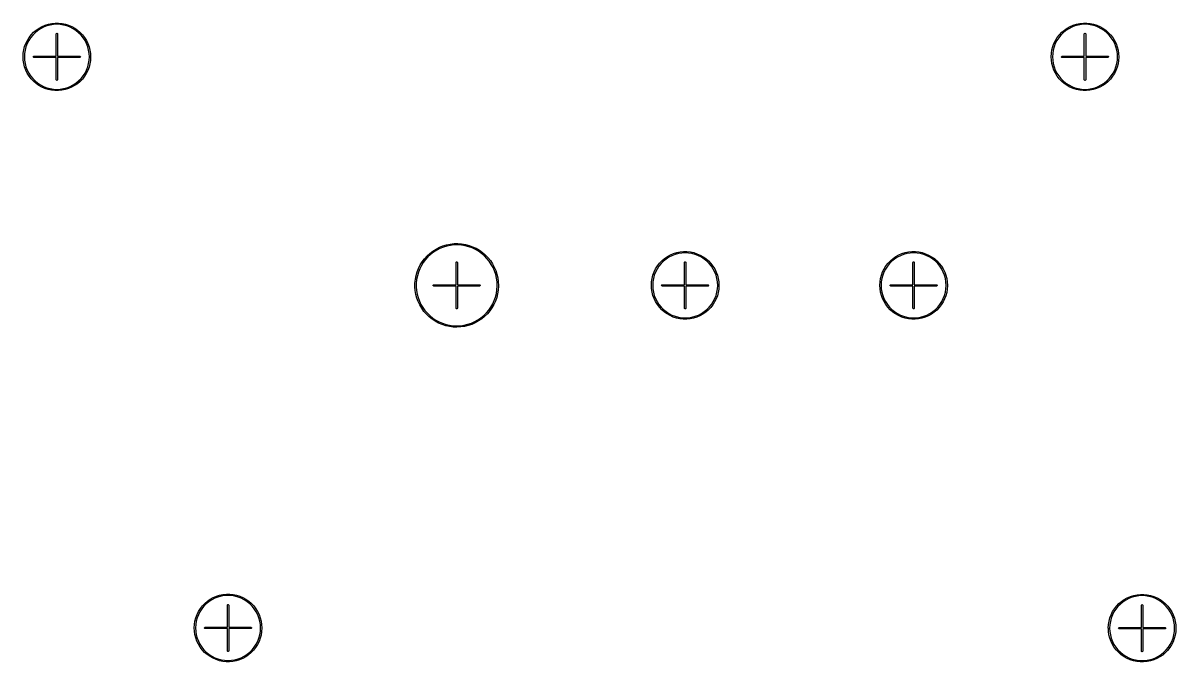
# Model space of a CAD drawing. Extents: x 5.3 to 29.5, y -16.5 to -2.6.
# Drawn here: x 6 to 11.05, y -9.45 to -6.65 of the extents above; entities that cross this region are included whole.
import ezdxf

# ---------------------------------------------------------------- set-up
doc = ezdxf.new("R2010")
doc.units = 0
doc.header["$MEASUREMENT"] = 0
doc.layers.add('BLACK', color=7, linetype='CONTINUOUS')

msp = doc.modelspace()

# ---------------------------------------------------------------- linework, layer by layer
at = {"layer": 'BLACK', "linetype": 'CONTINUOUS'}
for p, q in [((6.09891, -6.66115), (6.11321, -6.6567)), ((6.11321, -6.6567), (6.12788, -6.65371)), ((6.13513, -6.65854), (6.12043, -6.66087)), ((6.12788, -6.65371), (6.14277, -6.65222)), ((6.15, -6.65776), (6.13513, -6.65854)), ((6.14277, -6.65222), (6.15774, -6.65225)), ((6.16487, -6.65854), (6.15, -6.65776)), ((6.15774, -6.65225), (6.17263, -6.65379)), ((6.17957, -6.66087), (6.16487, -6.65854)), ((6.17263, -6.65379), (6.18729, -6.65682)), ((6.18729, -6.65682), (6.20157, -6.66133)), ((10.5989, -6.66115), (10.6132, -6.6567)), ((10.6132, -6.6567), (10.6279, -6.65371)), ((10.6351, -6.65854), (10.6204, -6.66087)), ((10.6279, -6.65371), (10.6428, -6.65222)), ((10.65, -6.65776), (10.6351, -6.65854)), ((10.6428, -6.65222), (10.6577, -6.65225)), ((10.6649, -6.65854), (10.65, -6.65776)), ((10.6577, -6.65225), (10.6726, -6.65379)), ((10.6796, -6.66087), (10.6649, -6.65854)), ((10.6726, -6.65379), (10.6873, -6.65682)), ((10.6873, -6.65682), (10.7016, -6.66133)), ((6.0288, -6.71514), (6.038, -6.70332)), ((6.04429, -6.70482), (6.03492, -6.71639)), ((6.038, -6.70332), (6.04834, -6.6925)), ((6.05482, -6.69429), (6.04429, -6.70482)), ((6.04834, -6.6925), (6.05973, -6.68278)), ((6.06639, -6.68492), (6.05482, -6.69429)), ((6.05973, -6.68278), (6.07204, -6.67426)), ((6.07888, -6.67681), (6.06639, -6.68492)), ((6.07204, -6.67426), (6.08514, -6.66702)), ((6.09214, -6.67006), (6.07888, -6.67681)), ((6.08514, -6.66702), (6.09891, -6.66115)), ((6.10604, -6.66472), (6.09214, -6.67006)), ((6.12043, -6.66087), (6.10604, -6.66472)), ((6.14705, -6.7), (6.14723, -6.69899)), ((6.14705, -6.79705), (6.14705, -6.7)), ((6.14723, -6.69899), (6.14852, -6.69744)), ((6.14852, -6.69744), (6.15051, -6.69709)), ((6.15051, -6.69709), (6.15226, -6.6981)), ((6.15226, -6.6981), (6.15295, -6.7)), ((6.15295, -6.7), (6.15295, -6.79705)), ((6.19396, -6.66472), (6.17957, -6.66087)), ((6.20786, -6.67006), (6.19396, -6.66472)), ((6.20157, -6.66133), (6.21532, -6.66725)), ((6.22112, -6.67681), (6.20786, -6.67006)), ((6.21532, -6.66725), (6.2284, -6.67453)), ((6.23361, -6.68492), (6.22112, -6.67681)), ((6.2284, -6.67453), (6.24068, -6.68309)), ((6.24518, -6.69429), (6.23361, -6.68492)), ((6.24068, -6.68309), (6.25203, -6.69286)), ((6.25571, -6.70482), (6.24518, -6.69429)), ((6.25203, -6.69286), (6.26234, -6.70372)), ((6.26508, -6.71639), (6.25571, -6.70482)), ((6.26234, -6.70372), (6.27149, -6.71556)), ((10.5288, -6.71514), (10.538, -6.70332)), ((10.5443, -6.70482), (10.5349, -6.71639)), ((10.538, -6.70332), (10.5483, -6.6925)), ((10.5548, -6.69429), (10.5443, -6.70482)), ((10.5483, -6.6925), (10.5597, -6.68278)), ((10.5664, -6.68492), (10.5548, -6.69429)), ((10.5597, -6.68278), (10.572, -6.67426)), ((10.5789, -6.67681), (10.5664, -6.68492)), ((10.572, -6.67426), (10.5851, -6.66702)), ((10.5921, -6.67006), (10.5789, -6.67681)), ((10.5851, -6.66702), (10.5989, -6.66115)), ((10.606, -6.66472), (10.5921, -6.67006)), ((10.6204, -6.66087), (10.606, -6.66472)), ((10.647, -6.7), (10.6472, -6.69899)), ((10.647, -6.79705), (10.647, -6.7)), ((10.6472, -6.69899), (10.6485, -6.69744)), ((10.6485, -6.69744), (10.6505, -6.69709)), ((10.6505, -6.69709), (10.6523, -6.6981)), ((10.6523, -6.6981), (10.653, -6.7)), ((10.653, -6.7), (10.653, -6.79705)), ((10.694, -6.66472), (10.6796, -6.66087)), ((10.7079, -6.67006), (10.694, -6.66472)), ((10.7016, -6.66133), (10.7153, -6.66725)), ((10.7211, -6.67681), (10.7079, -6.67006)), ((10.7153, -6.66725), (10.7284, -6.67453)), ((10.7336, -6.68492), (10.7211, -6.67681)), ((10.7284, -6.67453), (10.7407, -6.68309)), ((10.7452, -6.69429), (10.7336, -6.68492)), ((10.7407, -6.68309), (10.752, -6.69286)), ((10.7557, -6.70482), (10.7452, -6.69429)), ((10.752, -6.69286), (10.7623, -6.70372)), ((10.7651, -6.71639), (10.7557, -6.70482)), ((10.7623, -6.70372), (10.7715, -6.71556)), ((6.00517, -6.76974), (6.00897, -6.75526)), ((6.00897, -6.75526), (6.01422, -6.74124)), ((6.01472, -6.75604), (6.01087, -6.77043)), ((6.01422, -6.74124), (6.02085, -6.72782)), ((6.02006, -6.74214), (6.01472, -6.75604)), ((6.02681, -6.72888), (6.02006, -6.74214)), ((6.02085, -6.72782), (6.0288, -6.71514)), ((6.03492, -6.71639), (6.02681, -6.72888)), ((6.27319, -6.72888), (6.26508, -6.71639)), ((6.27149, -6.71556), (6.2794, -6.72827)), ((6.27994, -6.74214), (6.27319, -6.72888)), ((6.2794, -6.72827), (6.28599, -6.74172)), ((6.28528, -6.75604), (6.27994, -6.74214)), ((6.28913, -6.77043), (6.28528, -6.75604)), ((6.28599, -6.74172), (6.29118, -6.75576)), ((6.29118, -6.75576), (6.29493, -6.77025)), ((10.5052, -6.76974), (10.509, -6.75526)), ((10.509, -6.75526), (10.5142, -6.74124)), ((10.5147, -6.75604), (10.5109, -6.77043)), ((10.5142, -6.74124), (10.5208, -6.72782)), ((10.5201, -6.74214), (10.5147, -6.75604)), ((10.5268, -6.72888), (10.5201, -6.74214)), ((10.5208, -6.72782), (10.5288, -6.71514)), ((10.5349, -6.71639), (10.5268, -6.72888)), ((10.7732, -6.72888), (10.7651, -6.71639)), ((10.7715, -6.71556), (10.7794, -6.72827)), ((10.7799, -6.74214), (10.7732, -6.72888)), ((10.7794, -6.72827), (10.786, -6.74172)), ((10.7853, -6.75604), (10.7799, -6.74214)), ((10.7891, -6.77043), (10.7853, -6.75604)), ((10.786, -6.74172), (10.7912, -6.75576)), ((10.7912, -6.75576), (10.7949, -6.77025)), ((6.00205, -6.79948), (6.00286, -6.78453)), ((6.00207, -6.8), (6.00205, -6.79948)), ((6.00275, -6.81444), (6.00207, -6.8)), ((6.00286, -6.78453), (6.00517, -6.76974)), ((6.00854, -6.78513), (6.00776, -6.8)), ((6.00776, -6.8), (6.00854, -6.81487)), ((6.01087, -6.77043), (6.00854, -6.78513)), ((6.04709, -6.79949), (6.0481, -6.79774)), ((6.04744, -6.80148), (6.04709, -6.79949)), ((6.04899, -6.80277), (6.04744, -6.80148)), ((6.0481, -6.79774), (6.05, -6.79705)), ((6.05, -6.80295), (6.04899, -6.80277)), ((6.05, -6.79705), (6.14705, -6.79705)), ((6.14705, -6.80295), (6.05, -6.80295)), ((6.14705, -6.9), (6.14705, -6.80295)), ((6.15295, -6.79705), (6.25, -6.79705)), ((6.25, -6.80295), (6.15295, -6.80295)), ((6.15295, -6.80295), (6.15295, -6.9)), ((6.25, -6.79705), (6.25101, -6.79723)), ((6.2519, -6.80226), (6.25, -6.80295)), ((6.25101, -6.79723), (6.25256, -6.79852)), ((6.25291, -6.80051), (6.2519, -6.80226)), ((6.25256, -6.79852), (6.25291, -6.80051)), ((6.29146, -6.78513), (6.28913, -6.77043)), ((6.29224, -6.8), (6.29146, -6.78513)), ((6.29146, -6.81487), (6.29224, -6.8)), ((6.29493, -6.77025), (6.2972, -6.78505)), ((6.29795, -6.80103), (6.29709, -6.81598)), ((6.2972, -6.78505), (6.29795, -6.8)), ((6.29795, -6.8), (6.29795, -6.80103)), ((10.502, -6.79948), (10.5029, -6.78453)), ((10.5021, -6.8), (10.502, -6.79948)), ((10.5028, -6.81444), (10.5021, -6.8)), ((10.5029, -6.78453), (10.5052, -6.76974)), ((10.5085, -6.78513), (10.5078, -6.8)), ((10.5078, -6.8), (10.5085, -6.81487)), ((10.5109, -6.77043), (10.5085, -6.78513)), ((10.5471, -6.79949), (10.5481, -6.79774)), ((10.5474, -6.80148), (10.5471, -6.79949)), ((10.549, -6.80277), (10.5474, -6.80148)), ((10.5481, -6.79774), (10.55, -6.79705)), ((10.55, -6.80295), (10.549, -6.80277)), ((10.55, -6.79705), (10.647, -6.79705)), ((10.647, -6.80295), (10.55, -6.80295)), ((10.647, -6.9), (10.647, -6.80295)), ((10.653, -6.79705), (10.75, -6.79705)), ((10.75, -6.80295), (10.653, -6.80295)), ((10.653, -6.80295), (10.653, -6.9)), ((10.75, -6.79705), (10.751, -6.79723)), ((10.7519, -6.80226), (10.75, -6.80295)), ((10.751, -6.79723), (10.7526, -6.79852)), ((10.7529, -6.80051), (10.7519, -6.80226)), ((10.7526, -6.79852), (10.7529, -6.80051)), ((10.7915, -6.78513), (10.7891, -6.77043)), ((10.7922, -6.8), (10.7915, -6.78513)), ((10.7915, -6.81487), (10.7922, -6.8)), ((10.7949, -6.77025), (10.7972, -6.78505)), ((10.7979, -6.80103), (10.7971, -6.81598)), ((10.7972, -6.78505), (10.798, -6.8)), ((10.798, -6.8), (10.7979, -6.80103)), ((6.00497, -6.82924), (6.00275, -6.81444)), ((6.00866, -6.84375), (6.00497, -6.82924)), ((6.00854, -6.81487), (6.01087, -6.82957)), ((6.01381, -6.85781), (6.00866, -6.84375)), ((6.01087, -6.82957), (6.01472, -6.84396)), ((6.02035, -6.87128), (6.01381, -6.85781)), ((6.01472, -6.84396), (6.02006, -6.85786)), ((6.02006, -6.85786), (6.02681, -6.87112)), ((6.27319, -6.87112), (6.27994, -6.85786)), ((6.28558, -6.85923), (6.2789, -6.87263)), ((6.27994, -6.85786), (6.28528, -6.84396)), ((6.28528, -6.84396), (6.28913, -6.82957)), ((6.29087, -6.84523), (6.28558, -6.85923)), ((6.28913, -6.82957), (6.29146, -6.81487)), ((6.29472, -6.83076), (6.29087, -6.84523)), ((6.29709, -6.81598), (6.29472, -6.83076)), ((10.505, -6.82924), (10.5028, -6.81444)), ((10.5087, -6.84375), (10.505, -6.82924)), ((10.5085, -6.81487), (10.5109, -6.82957)), ((10.5138, -6.85781), (10.5087, -6.84375)), ((10.5109, -6.82957), (10.5147, -6.84396)), ((10.5203, -6.87128), (10.5138, -6.85781)), ((10.5147, -6.84396), (10.5201, -6.85786)), ((10.5201, -6.85786), (10.5268, -6.87112)), ((10.7732, -6.87112), (10.7799, -6.85786)), ((10.7856, -6.85923), (10.7789, -6.87263)), ((10.7799, -6.85786), (10.7853, -6.84396)), ((10.7853, -6.84396), (10.7891, -6.82957)), ((10.7909, -6.84523), (10.7856, -6.85923)), ((10.7891, -6.82957), (10.7915, -6.81487)), ((10.7947, -6.83076), (10.7909, -6.84523)), ((10.7971, -6.81598), (10.7947, -6.83076)), ((6.02821, -6.88401), (6.02035, -6.87128)), ((6.02681, -6.87112), (6.03492, -6.88361)), ((6.03733, -6.89589), (6.02821, -6.88401)), ((6.03492, -6.88361), (6.04429, -6.89518)), ((6.0476, -6.90679), (6.03733, -6.89589)), ((6.04429, -6.89518), (6.05482, -6.90571)), ((6.05891, -6.91659), (6.0476, -6.90679)), ((6.05482, -6.90571), (6.06639, -6.91508)), ((6.14774, -6.9019), (6.14705, -6.9)), ((6.14949, -6.90291), (6.14774, -6.9019)), ((6.15148, -6.90256), (6.14949, -6.90291)), ((6.15277, -6.90101), (6.15148, -6.90256)), ((6.15295, -6.9), (6.15277, -6.90101)), ((6.23361, -6.91508), (6.24518, -6.90571)), ((6.25128, -6.90785), (6.23986, -6.91754)), ((6.24518, -6.90571), (6.25571, -6.89518)), ((6.26166, -6.89707), (6.25128, -6.90785)), ((6.25571, -6.89518), (6.26508, -6.88361)), ((6.2709, -6.88528), (6.26166, -6.89707)), ((6.26508, -6.88361), (6.27319, -6.87112)), ((6.2789, -6.87263), (6.2709, -6.88528)), ((10.5282, -6.88401), (10.5203, -6.87128)), ((10.5268, -6.87112), (10.5349, -6.88361)), ((10.5373, -6.89589), (10.5282, -6.88401)), ((10.5349, -6.88361), (10.5443, -6.89518)), ((10.5476, -6.90679), (10.5373, -6.89589)), ((10.5443, -6.89518), (10.5548, -6.90571)), ((10.5589, -6.91659), (10.5476, -6.90679)), ((10.5548, -6.90571), (10.5664, -6.91508)), ((10.6477, -6.9019), (10.647, -6.9)), ((10.6495, -6.90291), (10.6477, -6.9019)), ((10.6515, -6.90256), (10.6495, -6.90291)), ((10.6528, -6.90101), (10.6515, -6.90256)), ((10.653, -6.9), (10.6528, -6.90101)), ((10.7336, -6.91508), (10.7452, -6.90571)), ((10.7513, -6.90785), (10.7399, -6.91754)), ((10.7452, -6.90571), (10.7557, -6.89518)), ((10.7617, -6.89707), (10.7513, -6.90785)), ((10.7557, -6.89518), (10.7651, -6.88361)), ((10.7709, -6.88528), (10.7617, -6.89707)), ((10.7651, -6.88361), (10.7732, -6.87112)), ((10.7789, -6.87263), (10.7709, -6.88528)), ((6.07116, -6.9252), (6.05891, -6.91659)), ((6.06639, -6.91508), (6.07888, -6.92319)), ((6.08421, -6.93252), (6.07116, -6.9252)), ((6.07888, -6.92319), (6.09214, -6.92994)), ((6.09794, -6.93849), (6.08421, -6.93252)), ((6.09214, -6.92994), (6.10604, -6.93528)), ((6.11221, -6.94304), (6.09794, -6.93849)), ((6.10604, -6.93528), (6.12043, -6.93913)), ((6.12686, -6.94613), (6.11221, -6.94304)), ((6.12043, -6.93913), (6.13513, -6.94146)), ((6.14174, -6.94772), (6.12686, -6.94613)), ((6.13513, -6.94146), (6.15, -6.94224)), ((6.15671, -6.9478), (6.14174, -6.94772)), ((6.15, -6.94224), (6.16487, -6.94146)), ((6.17161, -6.94637), (6.15671, -6.9478)), ((6.16487, -6.94146), (6.17957, -6.93913)), ((6.18629, -6.94343), (6.17161, -6.94637)), ((6.17957, -6.93913), (6.19396, -6.93528)), ((6.2006, -6.93903), (6.18629, -6.94343)), ((6.19396, -6.93528), (6.20786, -6.92994)), ((6.21439, -6.9332), (6.2006, -6.93903)), ((6.20786, -6.92994), (6.22112, -6.92319)), ((6.22753, -6.92602), (6.21439, -6.9332)), ((6.22112, -6.92319), (6.23361, -6.91508)), ((6.23986, -6.91754), (6.22753, -6.92602)), ((10.5712, -6.9252), (10.5589, -6.91659)), ((10.5664, -6.91508), (10.5789, -6.92319)), ((10.5842, -6.93252), (10.5712, -6.9252)), ((10.5789, -6.92319), (10.5921, -6.92994)), ((10.5979, -6.93849), (10.5842, -6.93252)), ((10.5921, -6.92994), (10.606, -6.93528)), ((10.6122, -6.94304), (10.5979, -6.93849)), ((10.606, -6.93528), (10.6204, -6.93913)), ((10.6269, -6.94613), (10.6122, -6.94304)), ((10.6204, -6.93913), (10.6351, -6.94146)), ((10.6417, -6.94772), (10.6269, -6.94613)), ((10.6351, -6.94146), (10.65, -6.94224)), ((10.6567, -6.9478), (10.6417, -6.94772)), ((10.65, -6.94224), (10.6649, -6.94146)), ((10.6716, -6.94637), (10.6567, -6.9478)), ((10.6649, -6.94146), (10.6796, -6.93913)), ((10.6863, -6.94343), (10.6716, -6.94637)), ((10.6796, -6.93913), (10.694, -6.93528)), ((10.7006, -6.93903), (10.6863, -6.94343)), ((10.694, -6.93528), (10.7079, -6.92994)), ((10.7144, -6.9332), (10.7006, -6.93903)), ((10.7079, -6.92994), (10.7211, -6.92319)), ((10.7275, -6.92602), (10.7144, -6.9332)), ((10.7211, -6.92319), (10.7336, -6.91508)), ((10.7399, -6.91754), (10.7275, -6.92602)), ((7.85574, -7.62248), (7.87201, -7.6192)), ((7.87201, -7.6192), (7.88851, -7.61741)), ((7.88851, -7.61741), (7.90511, -7.61712)), ((7.90511, -7.61712), (7.92166, -7.61833)), ((7.92166, -7.61833), (7.93804, -7.62105)), ((7.77018, -7.67109), (7.7824, -7.65985)), ((7.78607, -7.66423), (7.77424, -7.67511)), ((7.7824, -7.65985), (7.79559, -7.64977)), ((7.79885, -7.65446), (7.78607, -7.66423)), ((7.79559, -7.64977), (7.80963, -7.64092)), ((7.81246, -7.64589), (7.79885, -7.65446)), ((7.80963, -7.64092), (7.82442, -7.63339)), ((7.82678, -7.63859), (7.81246, -7.64589)), ((7.82442, -7.63339), (7.83983, -7.62722)), ((7.84171, -7.63262), (7.82678, -7.63859)), ((7.83983, -7.62722), (7.85574, -7.62248)), ((7.85712, -7.62803), (7.84171, -7.63262)), ((7.87289, -7.62485), (7.85712, -7.62803)), ((7.88887, -7.62311), (7.87289, -7.62485)), ((7.90495, -7.62283), (7.88887, -7.62311)), ((7.92099, -7.62401), (7.90495, -7.62283)), ((7.93685, -7.62664), (7.92099, -7.62401)), ((7.95241, -7.63069), (7.93685, -7.62664)), ((7.93804, -7.62105), (7.9541, -7.62523)), ((7.96754, -7.63614), (7.95241, -7.63069)), ((7.9541, -7.62523), (7.96972, -7.63085)), ((7.98211, -7.64293), (7.96754, -7.63614)), ((7.96972, -7.63085), (7.98476, -7.63787)), ((7.99601, -7.65102), (7.98211, -7.64293)), ((7.98476, -7.63787), (7.99911, -7.64622)), ((8.00912, -7.66034), (7.99601, -7.65102)), ((7.99911, -7.64622), (8.01264, -7.65583)), ((8.02133, -7.6708), (8.00912, -7.66034)), ((8.01264, -7.65583), (8.02524, -7.66663)), ((8.02524, -7.66663), (8.03681, -7.67853)), ((8.82204, -7.67426), (8.83514, -7.66702)), ((8.83514, -7.66702), (8.84891, -7.66115)), ((8.85604, -7.66472), (8.84214, -7.67006)), ((8.84891, -7.66115), (8.86321, -7.6567)), ((8.87043, -7.66087), (8.85604, -7.66472)), ((8.86321, -7.6567), (8.87788, -7.65371)), ((8.88513, -7.65854), (8.87043, -7.66087)), ((8.87788, -7.65371), (8.89277, -7.65222)), ((8.9, -7.65776), (8.88513, -7.65854)), ((8.89277, -7.65222), (8.90774, -7.65225)), ((8.91487, -7.65854), (8.9, -7.65776)), ((8.90774, -7.65225), (8.92263, -7.65379)), ((8.92957, -7.66087), (8.91487, -7.65854)), ((8.92263, -7.65379), (8.93729, -7.65682)), ((8.94396, -7.66472), (8.92957, -7.66087)), ((8.93729, -7.65682), (8.95157, -7.66133)), ((8.95786, -7.67006), (8.94396, -7.66472)), ((8.95157, -7.66133), (8.96532, -7.66725)), ((8.96532, -7.66725), (8.9784, -7.67453)), ((9.82204, -7.67426), (9.83514, -7.66702)), ((9.83514, -7.66702), (9.84891, -7.66115)), ((9.85604, -7.66472), (9.84214, -7.67006)), ((9.84891, -7.66115), (9.86321, -7.6567)), ((9.87043, -7.66087), (9.85604, -7.66472)), ((9.86321, -7.6567), (9.87788, -7.65371)), ((9.88513, -7.65854), (9.87043, -7.66087)), ((9.87788, -7.65371), (9.89277, -7.65222)), ((9.9, -7.65776), (9.88513, -7.65854)), ((9.89277, -7.65222), (9.90774, -7.65225)), ((9.91487, -7.65854), (9.9, -7.65776)), ((9.90774, -7.65225), (9.92263, -7.65379)), ((9.92957, -7.66087), (9.91487, -7.65854)), ((9.92263, -7.65379), (9.93729, -7.65682)), ((9.94396, -7.66472), (9.92957, -7.66087)), ((9.93729, -7.65682), (9.95157, -7.66133)), ((9.95786, -7.67006), (9.94396, -7.66472)), ((9.95157, -7.66133), (9.96532, -7.66725)), ((9.96532, -7.66725), (9.9784, -7.67453)), ((7.73286, -7.72559), (7.7403, -7.71074)), ((7.74529, -7.71353), (7.73809, -7.72791)), ((7.7403, -7.71074), (7.74904, -7.69664)), ((7.75376, -7.69987), (7.74529, -7.71353)), ((7.74904, -7.69664), (7.75903, -7.68338)), ((7.76344, -7.68703), (7.75376, -7.69987)), ((7.75903, -7.68338), (7.77018, -7.67109)), ((7.77424, -7.67511), (7.76344, -7.68703)), ((7.89705, -7.7), (7.89723, -7.69899)), ((7.89705, -7.79705), (7.89705, -7.7)), ((7.89723, -7.69899), (7.89852, -7.69744)), ((7.89852, -7.69744), (7.90051, -7.69709)), ((7.90051, -7.69709), (7.90226, -7.6981)), ((7.90226, -7.6981), (7.90295, -7.7)), ((7.90295, -7.7), (7.90295, -7.79705)), ((8.03254, -7.68233), (8.02133, -7.6708)), ((8.04266, -7.69482), (8.03254, -7.68233)), ((8.03681, -7.67853), (8.04726, -7.69143)), ((8.0516, -7.70819), (8.04266, -7.69482)), ((8.04726, -7.69143), (8.05649, -7.70523)), ((8.0593, -7.7223), (8.0516, -7.70819)), ((8.05649, -7.70523), (8.06444, -7.7198)), ((8.06444, -7.7198), (8.07103, -7.73503)), ((8.77085, -7.72782), (8.7788, -7.71514)), ((8.78492, -7.71639), (8.77681, -7.72888)), ((8.7788, -7.71514), (8.788, -7.70332)), ((8.79429, -7.70482), (8.78492, -7.71639)), ((8.788, -7.70332), (8.79834, -7.6925)), ((8.80482, -7.69429), (8.79429, -7.70482)), ((8.79834, -7.6925), (8.80973, -7.68278)), ((8.81639, -7.68492), (8.80482, -7.69429)), ((8.80973, -7.68278), (8.82204, -7.67426)), ((8.82888, -7.67681), (8.81639, -7.68492)), ((8.84214, -7.67006), (8.82888, -7.67681)), ((8.89705, -7.7), (8.89723, -7.69899)), ((8.89705, -7.79705), (8.89705, -7.7)), ((8.89723, -7.69899), (8.89852, -7.69744)), ((8.89852, -7.69744), (8.90051, -7.69709)), ((8.90051, -7.69709), (8.90226, -7.6981)), ((8.90226, -7.6981), (8.90295, -7.7)), ((8.90295, -7.7), (8.90295, -7.79705)), ((8.97112, -7.67681), (8.95786, -7.67006)), ((8.98361, -7.68492), (8.97112, -7.67681)), ((8.9784, -7.67453), (8.99068, -7.68309)), ((8.99518, -7.69429), (8.98361, -7.68492)), ((8.99068, -7.68309), (9.00203, -7.69286)), ((9.00571, -7.70482), (8.99518, -7.69429)), ((9.00203, -7.69286), (9.01234, -7.70372)), ((9.01508, -7.71639), (9.00571, -7.70482)), ((9.01234, -7.70372), (9.02149, -7.71556)), ((9.02319, -7.72888), (9.01508, -7.71639)), ((9.02149, -7.71556), (9.0294, -7.72827)), ((9.77085, -7.72782), (9.7788, -7.71514)), ((9.78492, -7.71639), (9.77681, -7.72888)), ((9.7788, -7.71514), (9.788, -7.70332)), ((9.79429, -7.70482), (9.78492, -7.71639)), ((9.788, -7.70332), (9.79834, -7.6925)), ((9.80482, -7.69429), (9.79429, -7.70482)), ((9.79834, -7.6925), (9.80973, -7.68278)), ((9.81639, -7.68492), (9.80482, -7.69429)), ((9.80973, -7.68278), (9.82204, -7.67426)), ((9.82888, -7.67681), (9.81639, -7.68492)), ((9.84214, -7.67006), (9.82888, -7.67681)), ((9.89705, -7.7), (9.89723, -7.69899)), ((9.89705, -7.79705), (9.89705, -7.7)), ((9.89723, -7.69899), (9.89852, -7.69744)), ((9.89852, -7.69744), (9.90051, -7.69709)), ((9.90051, -7.69709), (9.90226, -7.6981)), ((9.90226, -7.6981), (9.90295, -7.7)), ((9.90295, -7.7), (9.90295, -7.79705)), ((9.97112, -7.67681), (9.95786, -7.67006)), ((9.98361, -7.68492), (9.97112, -7.67681)), ((9.9784, -7.67453), (9.99068, -7.68309)), ((9.99518, -7.69429), (9.98361, -7.68492)), ((9.99068, -7.68309), (10.002, -7.69286)), ((10.0057, -7.70482), (9.99518, -7.69429)), ((10.002, -7.69286), (10.0123, -7.70372)), ((10.0151, -7.71639), (10.0057, -7.70482)), ((10.0123, -7.70372), (10.0215, -7.71556)), ((10.0232, -7.72888), (10.0151, -7.71639)), ((10.0215, -7.71556), (10.0294, -7.72827)), ((7.71901, -7.77327), (7.72218, -7.75698)), ((7.72218, -7.75698), (7.72681, -7.74104)), ((7.72773, -7.75832), (7.72466, -7.77411)), ((7.72681, -7.74104), (7.73286, -7.72559)), ((7.73222, -7.74288), (7.72773, -7.75832)), ((7.73809, -7.72791), (7.73222, -7.74288)), ((8.06569, -7.73706), (8.0593, -7.7223)), ((8.07071, -7.75234), (8.06569, -7.73706)), ((8.07432, -7.76801), (8.07071, -7.75234)), ((8.07103, -7.73503), (8.07621, -7.7508)), ((8.07651, -7.78394), (8.07432, -7.76801)), ((8.07621, -7.7508), (8.07995, -7.76697)), ((8.07995, -7.76697), (8.0822, -7.78342)), ((8.75286, -7.78453), (8.75517, -7.76974)), ((8.75517, -7.76974), (8.75897, -7.75526)), ((8.76087, -7.77043), (8.75854, -7.78513)), ((8.75897, -7.75526), (8.76422, -7.74124)), ((8.76472, -7.75604), (8.76087, -7.77043)), ((8.76422, -7.74124), (8.77085, -7.72782)), ((8.77006, -7.74214), (8.76472, -7.75604)), ((8.77681, -7.72888), (8.77006, -7.74214)), ((9.02994, -7.74214), (9.02319, -7.72888)), ((9.0294, -7.72827), (9.03599, -7.74172)), ((9.03528, -7.75604), (9.02994, -7.74214)), ((9.03913, -7.77043), (9.03528, -7.75604)), ((9.03599, -7.74172), (9.04118, -7.75576)), ((9.04146, -7.78513), (9.03913, -7.77043)), ((9.04118, -7.75576), (9.04493, -7.77025)), ((9.04493, -7.77025), (9.0472, -7.78505)), ((9.75286, -7.78453), (9.75517, -7.76974)), ((9.75517, -7.76974), (9.75897, -7.75526)), ((9.76087, -7.77043), (9.75854, -7.78513)), ((9.75897, -7.75526), (9.76422, -7.74124)), ((9.76472, -7.75604), (9.76087, -7.77043)), ((9.76422, -7.74124), (9.77085, -7.72782)), ((9.77006, -7.74214), (9.76472, -7.75604)), ((9.77681, -7.72888), (9.77006, -7.74214)), ((10.0299, -7.74214), (10.0232, -7.72888)), ((10.0294, -7.72827), (10.036, -7.74172)), ((10.0353, -7.75604), (10.0299, -7.74214)), ((10.0391, -7.77043), (10.0353, -7.75604)), ((10.036, -7.74172), (10.0412, -7.75576)), ((10.0415, -7.78513), (10.0391, -7.77043)), ((10.0412, -7.75576), (10.0449, -7.77025)), ((10.0449, -7.77025), (10.0472, -7.78505)), ((7.71716, -7.80619), (7.71733, -7.78979)), ((7.71716, -7.80638), (7.71716, -7.80619)), ((7.71849, -7.82293), (7.71716, -7.80638)), ((7.71733, -7.78979), (7.71901, -7.77327)), ((7.72304, -7.79011), (7.72287, -7.80619)), ((7.72287, -7.80619), (7.72416, -7.82221)), ((7.72466, -7.77411), (7.72304, -7.79011)), ((7.79709, -7.79949), (7.7981, -7.79774)), ((7.79744, -7.80148), (7.79709, -7.79949)), ((7.79899, -7.80277), (7.79744, -7.80148)), ((7.7981, -7.79774), (7.8, -7.79705)), ((7.8, -7.80295), (7.79899, -7.80277)), ((7.8, -7.79705), (7.89705, -7.79705)), ((7.89705, -7.80295), (7.8, -7.80295)), ((7.89705, -7.9), (7.89705, -7.80295)), ((7.90295, -7.79705), (8, -7.79705)), ((8, -7.80295), (7.90295, -7.80295)), ((7.90295, -7.80295), (7.90295, -7.9)), ((8, -7.79705), (8.00101, -7.79723)), ((8.0019, -7.80226), (8, -7.80295)), ((8.00101, -7.79723), (8.00256, -7.79852)), ((8.00291, -7.80051), (8.0019, -7.80226)), ((8.00256, -7.79852), (8.00291, -7.80051)), ((8.07362, -7.83564), (8.07613, -7.81976)), ((8.07613, -7.81976), (8.0772, -7.80371)), ((8.07724, -7.8), (8.07651, -7.78394)), ((8.0772, -7.80371), (8.07724, -7.8)), ((8.08181, -7.82039), (8.07922, -7.83679)), ((8.08291, -7.80383), (8.08181, -7.82039)), ((8.0822, -7.78342), (8.08295, -7.8)), ((8.08295, -7.8), (8.08291, -7.80383)), ((8.75205, -7.79948), (8.75286, -7.78453)), ((8.75207, -7.8), (8.75205, -7.79948)), ((8.75275, -7.81444), (8.75207, -7.8)), ((8.75497, -7.82924), (8.75275, -7.81444)), ((8.75854, -7.78513), (8.75776, -7.8)), ((8.75776, -7.8), (8.75854, -7.81487)), ((8.75854, -7.81487), (8.76087, -7.82957)), ((8.79709, -7.79949), (8.7981, -7.79774)), ((8.79744, -7.80148), (8.79709, -7.79949)), ((8.79899, -7.80277), (8.79744, -7.80148)), ((8.7981, -7.79774), (8.8, -7.79705)), ((8.8, -7.80295), (8.79899, -7.80277)), ((8.8, -7.79705), (8.89705, -7.79705)), ((8.89705, -7.80295), (8.8, -7.80295)), ((8.89705, -7.9), (8.89705, -7.80295)), ((8.90295, -7.79705), (9, -7.79705)), ((9, -7.80295), (8.90295, -7.80295)), ((8.90295, -7.80295), (8.90295, -7.9)), ((9, -7.79705), (9.00101, -7.79723)), ((9.0019, -7.80226), (9, -7.80295)), ((9.00101, -7.79723), (9.00256, -7.79852)), ((9.00291, -7.80051), (9.0019, -7.80226)), ((9.00256, -7.79852), (9.00291, -7.80051)), ((9.03913, -7.82957), (9.04146, -7.81487)), ((9.04224, -7.8), (9.04146, -7.78513)), ((9.04146, -7.81487), (9.04224, -7.8)), ((9.04709, -7.81598), (9.04472, -7.83076)), ((9.04795, -7.80103), (9.04709, -7.81598)), ((9.0472, -7.78505), (9.04795, -7.8)), ((9.04795, -7.8), (9.04795, -7.80103)), ((9.75205, -7.79948), (9.75286, -7.78453)), ((9.75207, -7.8), (9.75205, -7.79948)), ((9.75275, -7.81444), (9.75207, -7.8)), ((9.75497, -7.82924), (9.75275, -7.81444)), ((9.75854, -7.78513), (9.75776, -7.8)), ((9.75776, -7.8), (9.75854, -7.81487)), ((9.75854, -7.81487), (9.76087, -7.82957)), ((9.79709, -7.79949), (9.7981, -7.79774)), ((9.79744, -7.80148), (9.79709, -7.79949)), ((9.79899, -7.80277), (9.79744, -7.80148)), ((9.7981, -7.79774), (9.8, -7.79705)), ((9.8, -7.80295), (9.79899, -7.80277)), ((9.8, -7.79705), (9.89705, -7.79705)), ((9.89705, -7.80295), (9.8, -7.80295)), ((9.89705, -7.9), (9.89705, -7.80295)), ((9.90295, -7.79705), (10, -7.79705)), ((10, -7.80295), (9.90295, -7.80295)), ((9.90295, -7.80295), (9.90295, -7.9)), ((10, -7.79705), (10.001, -7.79723)), ((10.0019, -7.80226), (10, -7.80295)), ((10.001, -7.79723), (10.0026, -7.79852)), ((10.0029, -7.80051), (10.0019, -7.80226)), ((10.0026, -7.79852), (10.0029, -7.80051)), ((10.0391, -7.82957), (10.0415, -7.81487)), ((10.0422, -7.8), (10.0415, -7.78513)), ((10.0415, -7.81487), (10.0422, -7.8)), ((10.0471, -7.81598), (10.0447, -7.83076)), ((10.0479, -7.80103), (10.0471, -7.81598)), ((10.0472, -7.78505), (10.048, -7.8)), ((10.048, -7.8), (10.0479, -7.80103)), ((7.72132, -7.83929), (7.71849, -7.82293)), ((7.72561, -7.85532), (7.72132, -7.83929)), ((7.72416, -7.82221), (7.7269, -7.83806)), ((7.73134, -7.8709), (7.72561, -7.85532)), ((7.7269, -7.83806), (7.73106, -7.85359)), ((7.73106, -7.85359), (7.73661, -7.86868)), ((7.73846, -7.88589), (7.73134, -7.8709)), ((7.73661, -7.86868), (7.74351, -7.88321)), ((8.05764, -7.88101), (8.06433, -7.86639)), ((8.06963, -7.86854), (8.06272, -7.88363)), ((8.06433, -7.86639), (8.06967, -7.85123)), ((8.07514, -7.85288), (8.06963, -7.86854)), ((8.06967, -7.85123), (8.07362, -7.83564)), ((8.07922, -7.83679), (8.07514, -7.85288)), ((8.75866, -7.84375), (8.75497, -7.82924)), ((8.76381, -7.85781), (8.75866, -7.84375)), ((8.76087, -7.82957), (8.76472, -7.84396)), ((8.77035, -7.87128), (8.76381, -7.85781)), ((8.76472, -7.84396), (8.77006, -7.85786)), ((8.77006, -7.85786), (8.77681, -7.87112)), ((8.77821, -7.88401), (8.77035, -7.87128)), ((8.77681, -7.87112), (8.78492, -7.88361)), ((9.01508, -7.88361), (9.02319, -7.87112)), ((9.02319, -7.87112), (9.02994, -7.85786)), ((9.03558, -7.85923), (9.0289, -7.87263)), ((9.02994, -7.85786), (9.03528, -7.84396)), ((9.03528, -7.84396), (9.03913, -7.82957)), ((9.04087, -7.84523), (9.03558, -7.85923)), ((9.04472, -7.83076), (9.04087, -7.84523)), ((9.75866, -7.84375), (9.75497, -7.82924)), ((9.76381, -7.85781), (9.75866, -7.84375)), ((9.76087, -7.82957), (9.76472, -7.84396)), ((9.77035, -7.87128), (9.76381, -7.85781)), ((9.76472, -7.84396), (9.77006, -7.85786)), ((9.77006, -7.85786), (9.77681, -7.87112)), ((9.77821, -7.88401), (9.77035, -7.87128)), ((9.77681, -7.87112), (9.78492, -7.88361)), ((10.0151, -7.88361), (10.0232, -7.87112)), ((10.0232, -7.87112), (10.0299, -7.85786)), ((10.0356, -7.85923), (10.0289, -7.87263)), ((10.0299, -7.85786), (10.0353, -7.84396)), ((10.0353, -7.84396), (10.0391, -7.82957)), ((10.0409, -7.84523), (10.0356, -7.85923)), ((10.0447, -7.83076), (10.0409, -7.84523)), ((7.74691, -7.90018), (7.73846, -7.88589)), ((7.74351, -7.88321), (7.75169, -7.89705)), ((7.75662, -7.91364), (7.74691, -7.90018)), ((7.75169, -7.89705), (7.7611, -7.91009)), ((7.76751, -7.92617), (7.75662, -7.91364)), ((7.7611, -7.91009), (7.77165, -7.92223)), ((7.89774, -7.9019), (7.89705, -7.9)), ((7.89949, -7.90291), (7.89774, -7.9019)), ((7.90148, -7.90256), (7.89949, -7.90291)), ((7.90277, -7.90101), (7.90148, -7.90256)), ((7.90295, -7.9), (7.90277, -7.90101)), ((8.01859, -7.93171), (8.03004, -7.92042)), ((8.03004, -7.92042), (8.04042, -7.90814)), ((8.04495, -7.91163), (8.03424, -7.92431)), ((8.04042, -7.90814), (8.04965, -7.89497)), ((8.05447, -7.89803), (8.04495, -7.91163)), ((8.04965, -7.89497), (8.05764, -7.88101)), ((8.06272, -7.88363), (8.05447, -7.89803)), ((8.78733, -7.89589), (8.77821, -7.88401)), ((8.78492, -7.88361), (8.79429, -7.89518)), ((8.7976, -7.90679), (8.78733, -7.89589)), ((8.79429, -7.89518), (8.80482, -7.90571)), ((8.80891, -7.91659), (8.7976, -7.90679)), ((8.80482, -7.90571), (8.81639, -7.91508)), ((8.82116, -7.9252), (8.80891, -7.91659)), ((8.81639, -7.91508), (8.82888, -7.92319)), ((8.89774, -7.9019), (8.89705, -7.9)), ((8.89949, -7.90291), (8.89774, -7.9019)), ((8.90148, -7.90256), (8.89949, -7.90291)), ((8.90277, -7.90101), (8.90148, -7.90256)), ((8.90295, -7.9), (8.90277, -7.90101)), ((8.97112, -7.92319), (8.98361, -7.91508)), ((8.98986, -7.91754), (8.97753, -7.92602)), ((8.98361, -7.91508), (8.99518, -7.90571)), ((9.00128, -7.90785), (8.98986, -7.91754)), ((8.99518, -7.90571), (9.00571, -7.89518)), ((9.01166, -7.89707), (9.00128, -7.90785)), ((9.00571, -7.89518), (9.01508, -7.88361)), ((9.0209, -7.88528), (9.01166, -7.89707)), ((9.0289, -7.87263), (9.0209, -7.88528)), ((9.78733, -7.89589), (9.77821, -7.88401)), ((9.78492, -7.88361), (9.79429, -7.89518)), ((9.7976, -7.90679), (9.78733, -7.89589)), ((9.79429, -7.89518), (9.80482, -7.90571)), ((9.80891, -7.91659), (9.7976, -7.90679)), ((9.80482, -7.90571), (9.81639, -7.91508)), ((9.82116, -7.9252), (9.80891, -7.91659)), ((9.81639, -7.91508), (9.82888, -7.92319)), ((9.89774, -7.9019), (9.89705, -7.9)), ((9.89949, -7.90291), (9.89774, -7.9019)), ((9.90148, -7.90256), (9.89949, -7.90291)), ((9.90277, -7.90101), (9.90148, -7.90256)), ((9.90295, -7.9), (9.90277, -7.90101)), ((9.97112, -7.92319), (9.98361, -7.91508)), ((9.98986, -7.91754), (9.97753, -7.92602)), ((9.98361, -7.91508), (9.99518, -7.90571)), ((10.0013, -7.90785), (9.98986, -7.91754)), ((9.99518, -7.90571), (10.0057, -7.89518)), ((10.0117, -7.89707), (10.0013, -7.90785)), ((10.0057, -7.89518), (10.0151, -7.88361)), ((10.0209, -7.88528), (10.0117, -7.89707)), ((10.0289, -7.87263), (10.0209, -7.88528)), ((7.77949, -7.93766), (7.76751, -7.92617)), ((7.77165, -7.92223), (7.78326, -7.93336)), ((7.79246, -7.94801), (7.77949, -7.93766)), ((7.78326, -7.93336), (7.79582, -7.94339)), ((7.80632, -7.95715), (7.79246, -7.94801)), ((7.79582, -7.94339), (7.80925, -7.95224)), ((7.82095, -7.96499), (7.80632, -7.95715)), ((7.80925, -7.95224), (7.82342, -7.95984)), ((7.83623, -7.97148), (7.82095, -7.96499)), ((7.82342, -7.95984), (7.83822, -7.96612)), ((7.85203, -7.97655), (7.83623, -7.97148)), ((7.83822, -7.96612), (7.85353, -7.97104)), ((7.85353, -7.97104), (7.86922, -7.97454)), ((7.93321, -7.9741), (7.94885, -7.97037)), ((7.94885, -7.97037), (7.96409, -7.96524)), ((7.96616, -7.97057), (7.95043, -7.97587)), ((7.96409, -7.96524), (7.97881, -7.95875)), ((7.98135, -7.96387), (7.96616, -7.97057)), ((7.97881, -7.95875), (7.99287, -7.95096)), ((7.99586, -7.95583), (7.98135, -7.96387)), ((7.99287, -7.95096), (8.00617, -7.94192)), ((8.00959, -7.9465), (7.99586, -7.95583)), ((8.00617, -7.94192), (8.01859, -7.93171)), ((8.02242, -7.93596), (8.00959, -7.9465)), ((8.03424, -7.92431), (8.02242, -7.93596)), ((8.83422, -7.93252), (8.82116, -7.9252)), ((8.82888, -7.92319), (8.84214, -7.92994)), ((8.84794, -7.93849), (8.83422, -7.93252)), ((8.84214, -7.92994), (8.85604, -7.93528)), ((8.86221, -7.94304), (8.84794, -7.93849)), ((8.85604, -7.93528), (8.87043, -7.93913)), ((8.87686, -7.94613), (8.86221, -7.94304)), ((8.87043, -7.93913), (8.88513, -7.94146)), ((8.89174, -7.94772), (8.87686, -7.94613)), ((8.88513, -7.94146), (8.9, -7.94224)), ((8.90671, -7.9478), (8.89174, -7.94772)), ((8.9, -7.94224), (8.91487, -7.94146)), ((8.92161, -7.94637), (8.90671, -7.9478)), ((8.91487, -7.94146), (8.92957, -7.93913)), ((8.93629, -7.94343), (8.92161, -7.94637)), ((8.92957, -7.93913), (8.94396, -7.93528)), ((8.9506, -7.93903), (8.93629, -7.94343)), ((8.94396, -7.93528), (8.95786, -7.92994)), ((8.96439, -7.9332), (8.9506, -7.93903)), ((8.95786, -7.92994), (8.97112, -7.92319)), ((8.97753, -7.92602), (8.96439, -7.9332)), ((9.83422, -7.93252), (9.82116, -7.9252)), ((9.82888, -7.92319), (9.84214, -7.92994)), ((9.84794, -7.93849), (9.83422, -7.93252)), ((9.84214, -7.92994), (9.85604, -7.93528)), ((9.86221, -7.94304), (9.84794, -7.93849)), ((9.85604, -7.93528), (9.87043, -7.93913)), ((9.87686, -7.94613), (9.86221, -7.94304)), ((9.87043, -7.93913), (9.88513, -7.94146)), ((9.89174, -7.94772), (9.87686, -7.94613)), ((9.88513, -7.94146), (9.9, -7.94224)), ((9.90671, -7.9478), (9.89174, -7.94772)), ((9.9, -7.94224), (9.91487, -7.94146)), ((9.92161, -7.94637), (9.90671, -7.9478)), ((9.91487, -7.94146), (9.92957, -7.93913)), ((9.93629, -7.94343), (9.92161, -7.94637)), ((9.92957, -7.93913), (9.94396, -7.93528)), ((9.9506, -7.93903), (9.93629, -7.94343)), ((9.94396, -7.93528), (9.95786, -7.92994)), ((9.96439, -7.9332), (9.9506, -7.93903)), ((9.95786, -7.92994), (9.97112, -7.92319)), ((9.97753, -7.92602), (9.96439, -7.9332)), ((7.86823, -7.98017), (7.85203, -7.97655)), ((7.88469, -7.98231), (7.86823, -7.98017)), ((7.86922, -7.97454), (7.88517, -7.97661)), ((7.90128, -7.98295), (7.88469, -7.98231)), ((7.88517, -7.97661), (7.90124, -7.97723)), ((7.90124, -7.97723), (7.9173, -7.97639)), ((7.91785, -7.98208), (7.90128, -7.98295)), ((7.9173, -7.97639), (7.93321, -7.9741)), ((7.93428, -7.97971), (7.91785, -7.98208)), ((7.95043, -7.97587), (7.93428, -7.97971)), ((6.79753, -9.19173), (6.80891, -9.182)), ((6.80891, -9.182), (6.82122, -9.17348)), ((6.82806, -9.17604), (6.81558, -9.18415)), ((6.82122, -9.17348), (6.83433, -9.16625)), ((6.84133, -9.16928), (6.82806, -9.17604)), ((6.83433, -9.16625), (6.8481, -9.16037)), ((6.85523, -9.16394), (6.84133, -9.16928)), ((6.8481, -9.16037), (6.86239, -9.15592)), ((6.86961, -9.16009), (6.85523, -9.16394)), ((6.86239, -9.15592), (6.87706, -9.15294)), ((6.88432, -9.15776), (6.86961, -9.16009)), ((6.87706, -9.15294), (6.89196, -9.15145)), ((6.89918, -9.15698), (6.88432, -9.15776)), ((6.89196, -9.15145), (6.90693, -9.15147)), ((6.91405, -9.15776), (6.89918, -9.15698)), ((6.90693, -9.15147), (6.92182, -9.15301)), ((6.92876, -9.16009), (6.91405, -9.15776)), ((6.92182, -9.15301), (6.93648, -9.15605)), ((6.94314, -9.16394), (6.92876, -9.16009)), ((6.93648, -9.15605), (6.95076, -9.16055)), ((6.95704, -9.16928), (6.94314, -9.16394)), ((6.95076, -9.16055), (6.96451, -9.16647)), ((6.97031, -9.17604), (6.95704, -9.16928)), ((6.96451, -9.16647), (6.97759, -9.17375)), ((6.98279, -9.18415), (6.97031, -9.17604)), ((6.97759, -9.17375), (6.98987, -9.18232)), ((6.98987, -9.18232), (7.00122, -9.19208)), ((10.7983, -9.1925), (10.8097, -9.18278)), ((10.8097, -9.18278), (10.822, -9.17426)), ((10.8289, -9.17681), (10.8164, -9.18492)), ((10.822, -9.17426), (10.8351, -9.16702)), ((10.8421, -9.17006), (10.8289, -9.17681)), ((10.8351, -9.16702), (10.8489, -9.16115)), ((10.856, -9.16472), (10.8421, -9.17006)), ((10.8489, -9.16115), (10.8632, -9.1567)), ((10.8704, -9.16087), (10.856, -9.16472)), ((10.8632, -9.1567), (10.8779, -9.15371)), ((10.8851, -9.15854), (10.8704, -9.16087)), ((10.8779, -9.15371), (10.8928, -9.15222)), ((10.9, -9.15776), (10.8851, -9.15854)), ((10.8928, -9.15222), (10.9077, -9.15225)), ((10.9149, -9.15854), (10.9, -9.15776)), ((10.9077, -9.15225), (10.9226, -9.15379)), ((10.9296, -9.16087), (10.9149, -9.15854)), ((10.9226, -9.15379), (10.9373, -9.15682)), ((10.944, -9.16472), (10.9296, -9.16087)), ((10.9373, -9.15682), (10.9516, -9.16133)), ((10.9579, -9.17006), (10.944, -9.16472)), ((10.9516, -9.16133), (10.9653, -9.16725)), ((10.9711, -9.17681), (10.9579, -9.17006)), ((10.9653, -9.16725), (10.9784, -9.17453)), ((10.9836, -9.18492), (10.9711, -9.17681)), ((10.9784, -9.17453), (10.9907, -9.18309)), ((10.9907, -9.18309), (11.002, -9.19286)), ((6.7634, -9.24047), (6.77003, -9.22704)), ((6.776, -9.2281), (6.76924, -9.24137)), ((6.77003, -9.22704), (6.77799, -9.21436)), ((6.78411, -9.21562), (6.776, -9.2281)), ((6.77799, -9.21436), (6.78718, -9.20255)), ((6.79348, -9.20405), (6.78411, -9.21562)), ((6.78718, -9.20255), (6.79753, -9.19173)), ((6.80401, -9.19352), (6.79348, -9.20405)), ((6.81558, -9.18415), (6.80401, -9.19352)), ((6.89623, -9.19922), (6.89641, -9.19821)), ((6.89623, -9.29627), (6.89623, -9.19922)), ((6.89641, -9.19821), (6.89771, -9.19667)), ((6.89771, -9.19667), (6.8997, -9.19632)), ((6.8997, -9.19632), (6.90145, -9.19733)), ((6.90145, -9.19733), (6.90214, -9.19922)), ((6.90214, -9.19922), (6.90214, -9.29627)), ((6.99436, -9.19352), (6.98279, -9.18415)), ((7.00489, -9.20405), (6.99436, -9.19352)), ((7.00122, -9.19208), (7.01152, -9.20294)), ((7.01426, -9.21562), (7.00489, -9.20405)), ((7.01152, -9.20294), (7.02068, -9.21479)), ((7.02237, -9.2281), (7.01426, -9.21562)), ((7.02068, -9.21479), (7.02859, -9.2275)), ((7.02913, -9.24137), (7.02237, -9.2281)), ((7.02859, -9.2275), (7.03517, -9.24094)), ((10.7642, -9.24124), (10.7708, -9.22782)), ((10.7768, -9.22888), (10.7701, -9.24214)), ((10.7708, -9.22782), (10.7788, -9.21514)), ((10.7849, -9.21639), (10.7768, -9.22888)), ((10.7788, -9.21514), (10.788, -9.20332)), ((10.7943, -9.20482), (10.7849, -9.21639)), ((10.788, -9.20332), (10.7983, -9.1925)), ((10.8048, -9.19429), (10.7943, -9.20482)), ((10.8164, -9.18492), (10.8048, -9.19429)), ((10.897, -9.2), (10.8972, -9.19899)), ((10.897, -9.29705), (10.897, -9.2)), ((10.8972, -9.19899), (10.8985, -9.19744)), ((10.8985, -9.19744), (10.9005, -9.19709)), ((10.9005, -9.19709), (10.9023, -9.1981)), ((10.9023, -9.1981), (10.903, -9.2)), ((10.903, -9.2), (10.903, -9.29705)), ((10.9952, -9.19429), (10.9836, -9.18492)), ((11.0057, -9.20482), (10.9952, -9.19429)), ((11.002, -9.19286), (11.0123, -9.20372)), ((11.0151, -9.21639), (11.0057, -9.20482)), ((11.0123, -9.20372), (11.0215, -9.21556)), ((11.0232, -9.22888), (11.0151, -9.21639)), ((11.0215, -9.21556), (11.0294, -9.22827)), ((11.0299, -9.24214), (11.0232, -9.22888)), ((11.0294, -9.22827), (11.036, -9.24172)), ((6.75123, -9.29871), (6.75204, -9.28376)), ((6.75204, -9.28376), (6.75436, -9.26897)), ((6.75436, -9.26897), (6.75816, -9.25449)), ((6.75772, -9.28436), (6.75694, -9.29922)), ((6.76005, -9.26965), (6.75772, -9.28436)), ((6.75816, -9.25449), (6.7634, -9.24047)), ((6.7639, -9.25527), (6.76005, -9.26965)), ((6.76924, -9.24137), (6.7639, -9.25527)), ((7.03446, -9.25527), (7.02913, -9.24137)), ((7.03832, -9.26965), (7.03446, -9.25527)), ((7.03517, -9.24094), (7.04037, -9.25498)), ((7.04065, -9.28436), (7.03832, -9.26965)), ((7.04037, -9.25498), (7.04412, -9.26947)), ((7.04143, -9.29922), (7.04065, -9.28436)), ((7.04412, -9.26947), (7.04638, -9.28427)), ((7.04638, -9.28427), (7.04714, -9.29922)), ((10.752, -9.29948), (10.7529, -9.28453)), ((10.7529, -9.28453), (10.7552, -9.26974)), ((10.7552, -9.26974), (10.759, -9.25526)), ((10.7609, -9.27043), (10.7585, -9.28513)), ((10.759, -9.25526), (10.7642, -9.24124)), ((10.7647, -9.25604), (10.7609, -9.27043)), ((10.7701, -9.24214), (10.7647, -9.25604)), ((11.0353, -9.25604), (11.0299, -9.24214)), ((11.0391, -9.27043), (11.0353, -9.25604)), ((11.036, -9.24172), (11.0412, -9.25576)), ((11.0415, -9.28513), (11.0391, -9.27043)), ((11.0412, -9.25576), (11.0449, -9.27025)), ((11.0449, -9.27025), (11.0472, -9.28505)), ((6.75126, -9.29922), (6.75123, -9.29871)), ((6.75194, -9.31366), (6.75126, -9.29922)), ((6.75415, -9.32847), (6.75194, -9.31366)), ((6.75785, -9.34298), (6.75415, -9.32847)), ((6.75694, -9.29922), (6.75772, -9.31409)), ((6.75772, -9.31409), (6.76005, -9.3288)), ((6.76005, -9.3288), (6.7639, -9.34318)), ((6.79628, -9.29871), (6.79729, -9.29696)), ((6.79663, -9.3007), (6.79628, -9.29871)), ((6.79817, -9.302), (6.79663, -9.3007)), ((6.79729, -9.29696), (6.79918, -9.29627)), ((6.79918, -9.30218), (6.79817, -9.302)), ((6.79918, -9.29627), (6.89623, -9.29627)), ((6.89623, -9.30218), (6.79918, -9.30218)), ((6.89623, -9.39922), (6.89623, -9.30218)), ((6.90214, -9.29627), (6.99918, -9.29627)), ((6.99918, -9.30218), (6.90214, -9.30218)), ((6.90214, -9.30218), (6.90214, -9.39922)), ((6.99918, -9.29627), (7.00019, -9.29645)), ((7.00108, -9.30149), (6.99918, -9.30218)), ((7.00019, -9.29645), (7.00174, -9.29775)), ((7.00209, -9.29974), (7.00108, -9.30149)), ((7.00174, -9.29775), (7.00209, -9.29974)), ((7.03446, -9.34318), (7.03832, -9.3288)), ((7.03832, -9.3288), (7.04065, -9.31409)), ((7.0439, -9.32999), (7.04005, -9.34445)), ((7.04065, -9.31409), (7.04143, -9.29922)), ((7.04627, -9.3152), (7.0439, -9.32999)), ((7.04713, -9.30026), (7.04627, -9.3152)), ((7.04714, -9.29922), (7.04713, -9.30026)), ((10.7521, -9.3), (10.752, -9.29948)), ((10.7528, -9.31444), (10.7521, -9.3)), ((10.755, -9.32924), (10.7528, -9.31444)), ((10.7587, -9.34375), (10.755, -9.32924)), ((10.7585, -9.28513), (10.7578, -9.3)), ((10.7578, -9.3), (10.7585, -9.31487)), ((10.7585, -9.31487), (10.7609, -9.32957)), ((10.7609, -9.32957), (10.7647, -9.34396)), ((10.7971, -9.29949), (10.7981, -9.29774)), ((10.7974, -9.30148), (10.7971, -9.29949)), ((10.799, -9.30277), (10.7974, -9.30148)), ((10.7981, -9.29774), (10.8, -9.29705)), ((10.8, -9.30295), (10.799, -9.30277)), ((10.8, -9.29705), (10.897, -9.29705)), ((10.897, -9.30295), (10.8, -9.30295)), ((10.897, -9.4), (10.897, -9.30295)), ((10.903, -9.29705), (11, -9.29705)), ((11, -9.30295), (10.903, -9.30295)), ((10.903, -9.30295), (10.903, -9.4)), ((11, -9.29705), (11.001, -9.29723)), ((11.0019, -9.30226), (11, -9.30295)), ((11.001, -9.29723), (11.0026, -9.29852)), ((11.0029, -9.30051), (11.0019, -9.30226)), ((11.0026, -9.29852), (11.0029, -9.30051)), ((11.0353, -9.34396), (11.0391, -9.32957)), ((11.0391, -9.32957), (11.0415, -9.31487)), ((11.0447, -9.33076), (11.0409, -9.34523)), ((11.0422, -9.3), (11.0415, -9.28513)), ((11.0415, -9.31487), (11.0422, -9.3)), ((11.0471, -9.31598), (11.0447, -9.33076)), ((11.0479, -9.30103), (11.0471, -9.31598)), ((11.0472, -9.28505), (11.048, -9.3)), ((11.048, -9.3), (11.0479, -9.30103)), ((6.76299, -9.35703), (6.75785, -9.34298)), ((6.76953, -9.3705), (6.76299, -9.35703)), ((6.7639, -9.34318), (6.76924, -9.35708)), ((6.76924, -9.35708), (6.776, -9.37035)), ((6.7774, -9.38324), (6.76953, -9.3705)), ((6.776, -9.37035), (6.78411, -9.38283)), ((6.78651, -9.39512), (6.7774, -9.38324)), ((6.78411, -9.38283), (6.79348, -9.3944)), ((7.00489, -9.3944), (7.01426, -9.38283)), ((7.02008, -9.38451), (7.01085, -9.39629)), ((7.01426, -9.38283), (7.02237, -9.37035)), ((7.02808, -9.37186), (7.02008, -9.38451)), ((7.02237, -9.37035), (7.02913, -9.35708)), ((7.03476, -9.35846), (7.02808, -9.37186)), ((7.02913, -9.35708), (7.03446, -9.34318)), ((7.04005, -9.34445), (7.03476, -9.35846)), ((10.7638, -9.35781), (10.7587, -9.34375)), ((10.7703, -9.37128), (10.7638, -9.35781)), ((10.7647, -9.34396), (10.7701, -9.35786)), ((10.7701, -9.35786), (10.7768, -9.37112)), ((10.7782, -9.38401), (10.7703, -9.37128)), ((10.7768, -9.37112), (10.7849, -9.38361)), ((10.7873, -9.39589), (10.7782, -9.38401)), ((10.7849, -9.38361), (10.7943, -9.39518)), ((11.0057, -9.39518), (11.0151, -9.38361)), ((11.0209, -9.38528), (11.0117, -9.39707)), ((11.0151, -9.38361), (11.0232, -9.37112)), ((11.0289, -9.37263), (11.0209, -9.38528)), ((11.0232, -9.37112), (11.0299, -9.35786)), ((11.0356, -9.35923), (11.0289, -9.37263)), ((11.0299, -9.35786), (11.0353, -9.34396)), ((11.0409, -9.34523), (11.0356, -9.35923)), ((6.79678, -9.40601), (6.78651, -9.39512)), ((6.79348, -9.3944), (6.80401, -9.40493)), ((6.8081, -9.41581), (6.79678, -9.40601)), ((6.80401, -9.40493), (6.81558, -9.4143)), ((6.82034, -9.42442), (6.8081, -9.41581)), ((6.81558, -9.4143), (6.82806, -9.42241)), ((6.8334, -9.43175), (6.82034, -9.42442)), ((6.82806, -9.42241), (6.84133, -9.42917)), ((6.84713, -9.43772), (6.8334, -9.43175)), ((6.84133, -9.42917), (6.85523, -9.43451)), ((6.85523, -9.43451), (6.86961, -9.43836)), ((6.89692, -9.40112), (6.89623, -9.39922)), ((6.89867, -9.40213), (6.89692, -9.40112)), ((6.90066, -9.40178), (6.89867, -9.40213)), ((6.90196, -9.40023), (6.90066, -9.40178)), ((6.90214, -9.39922), (6.90196, -9.40023)), ((6.92876, -9.43836), (6.94314, -9.43451)), ((6.94314, -9.43451), (6.95704, -9.42917)), ((6.96358, -9.43243), (6.94979, -9.43825)), ((6.95704, -9.42917), (6.97031, -9.42241)), ((6.97671, -9.42524), (6.96358, -9.43243)), ((6.97031, -9.42241), (6.98279, -9.4143)), ((6.98905, -9.41676), (6.97671, -9.42524)), ((6.98279, -9.4143), (6.99436, -9.40493)), ((7.00046, -9.40708), (6.98905, -9.41676)), ((6.99436, -9.40493), (7.00489, -9.3944)), ((7.01085, -9.39629), (7.00046, -9.40708)), ((10.7976, -9.40679), (10.7873, -9.39589)), ((10.7943, -9.39518), (10.8048, -9.40571)), ((10.8089, -9.41659), (10.7976, -9.40679)), ((10.8048, -9.40571), (10.8164, -9.41508)), ((10.8212, -9.4252), (10.8089, -9.41659)), ((10.8164, -9.41508), (10.8289, -9.42319)), ((10.8342, -9.43252), (10.8212, -9.4252)), ((10.8289, -9.42319), (10.8421, -9.42994)), ((10.8479, -9.43849), (10.8342, -9.43252)), ((10.8421, -9.42994), (10.856, -9.43528)), ((10.856, -9.43528), (10.8704, -9.43913)), ((10.8977, -9.4019), (10.897, -9.4)), ((10.8995, -9.40291), (10.8977, -9.4019)), ((10.9015, -9.40256), (10.8995, -9.40291)), ((10.9028, -9.40101), (10.9015, -9.40256)), ((10.903, -9.4), (10.9028, -9.40101)), ((10.9296, -9.43913), (10.944, -9.43528)), ((10.944, -9.43528), (10.9579, -9.42994)), ((10.9644, -9.4332), (10.9506, -9.43903)), ((10.9579, -9.42994), (10.9711, -9.42319)), ((10.9775, -9.42602), (10.9644, -9.4332)), ((10.9711, -9.42319), (10.9836, -9.41508)), ((10.9899, -9.41754), (10.9775, -9.42602)), ((10.9836, -9.41508), (10.9952, -9.40571)), ((11.0013, -9.40785), (10.9899, -9.41754)), ((10.9952, -9.40571), (11.0057, -9.39518)), ((11.0117, -9.39707), (11.0013, -9.40785)), ((6.86139, -9.44227), (6.84713, -9.43772)), ((6.87604, -9.44536), (6.86139, -9.44227)), ((6.86961, -9.43836), (6.88432, -9.44069)), ((6.89093, -9.44695), (6.87604, -9.44536)), ((6.88432, -9.44069), (6.89918, -9.44147)), ((6.9059, -9.44703), (6.89093, -9.44695)), ((6.89918, -9.44147), (6.91405, -9.44069)), ((6.9208, -9.44559), (6.9059, -9.44703)), ((6.91405, -9.44069), (6.92876, -9.43836)), ((6.93548, -9.44266), (6.9208, -9.44559)), ((6.94979, -9.43825), (6.93548, -9.44266)), ((10.8622, -9.44304), (10.8479, -9.43849)), ((10.8769, -9.44613), (10.8622, -9.44304)), ((10.8704, -9.43913), (10.8851, -9.44146)), ((10.8917, -9.44772), (10.8769, -9.44613)), ((10.8851, -9.44146), (10.9, -9.44224)), ((10.9067, -9.4478), (10.8917, -9.44772)), ((10.9, -9.44224), (10.9149, -9.44146)), ((10.9216, -9.44637), (10.9067, -9.4478)), ((10.9149, -9.44146), (10.9296, -9.43913)), ((10.9363, -9.44343), (10.9216, -9.44637)), ((10.9506, -9.43903), (10.9363, -9.44343))]:
    msp.add_line(p, q, dxfattribs=at)

doc.saveas('drawing.dxf')
